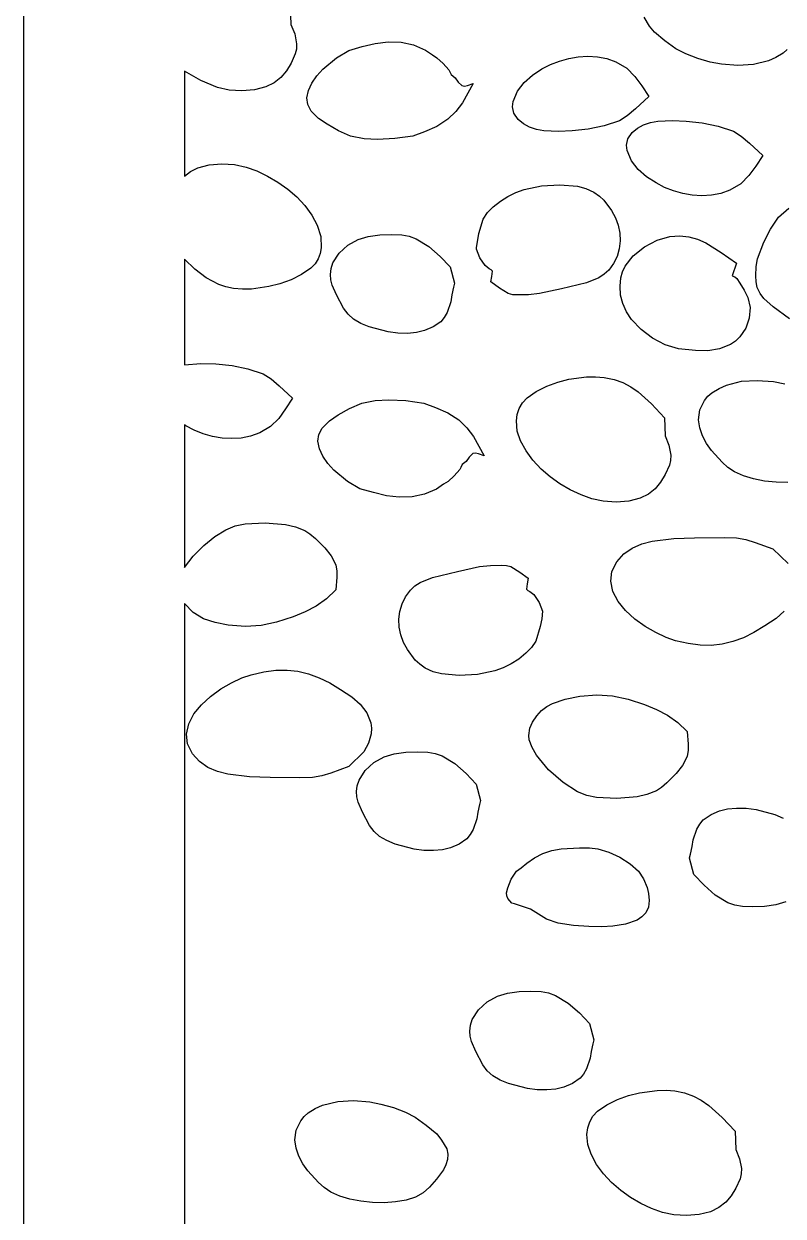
# Model space of a CAD drawing. Extents: x 2 to 598, y 382 to 3498.
# Drawn here: x 2 to 123.8, y 734.4 to 925.7 of the extents above; entities that cross this region are included whole.
import ezdxf

# ---------------------------------------------------------------- set-up
doc = ezdxf.new("R2010")
doc.units = 0

msp = doc.modelspace()

# ---------------------------------------------------------------- linework, layer by layer
at = {"layer": 'Calque 1'}
for p, q in [((1.99988, 381.978), (1.99988, 1197.98)), ((44.7554, 928.4569), (44.8544, 925.5522)), ((102.40992, 925.323375), (101.556207, 926.7183)), ((44.8544, 925.5522), (45.456537, 924.057075)), ((45.456537, 924.057075), (45.7649, 922.4733)), ((103.179407, 924.3117), (102.40992, 925.323375)), ((104.872787, 922.9494), (103.179407, 924.3117)), ((45.7649, 922.4733), (45.730055, 921.615225)), ((54.1588, 921.4012), (56.310137, 922.023287)), ((56.310137, 922.023287), (58.3948, 922.507)), ((58.3948, 922.507), (60.464525, 922.762539)), ((60.464525, 922.762539), (62.526825, 922.707662)), ((62.526825, 922.707662), (64.537187, 922.29228)), ((64.537187, 922.29228), (66.4511, 921.4663)), ((106.623617, 921.6669), (104.872787, 922.9494)), ((45.550488, 920.850225), (44.874, 919.3515)), ((45.730055, 921.615225), (45.550488, 920.850225)), ((49.992375, 918.407787), (52.171634, 920.241436)), ((52.171634, 920.241436), (54.1588, 921.4012)), ((66.4511, 921.4663), (67.5792, 920.686)), ((67.5792, 920.686), (68.2918, 920.2307)), ((68.2918, 920.2307), (69.293775, 919.325637)), ((87.940984, 919.707809), (89.431831, 920.135075)), ((89.431831, 920.135075), (90.956741, 920.4024)), ((90.956741, 920.4024), (92.495783, 920.4952)), ((92.495783, 920.4952), (94.029028, 920.398891)), ((94.029028, 920.398891), (95.536543, 920.098886)), ((95.536543, 920.098886), (96.9984, 919.5806)), ((108.223233, 920.836422), (106.623617, 921.6669)), ((110.144992, 920.10275), (108.223233, 920.836422)), ((112.132039, 919.533253), (110.144992, 920.10275)), ((122.669663, 920.270948), (121.493437, 919.740362)), ((123.824617, 920.9729), (122.669663, 920.270948)), ((124.473155, 921.537662), (123.824617, 920.9729)), ((44.874, 919.3515), (44.131814, 918.114511)), ((49.015415, 917.321433), (49.992375, 918.407787)), ((69.293775, 919.325637), (70.1723, 918.3011)), ((70.1723, 918.3011), (70.3702, 917.9761)), ((83.638214, 917.454927), (85.1412, 918.4318)), ((85.1412, 918.4318), (86.50413, 919.135189)), ((86.50413, 919.135189), (87.940984, 919.707809)), ((96.9984, 919.5806), (98.743933, 918.539723)), ((98.743933, 918.539723), (100.051963, 917.241062)), ((113.927517, 919.1953), (112.132039, 919.533253)), ((116.553728, 918.988737), (113.927517, 919.1953)), ((119.072755, 919.1247), (116.553728, 918.988737)), ((121.493437, 919.740362), (119.072755, 919.1247)), ((30.386538, 916.557763), (27.7753, 918.0891)), ((27.7753, 918.0891), (27.7753, 901.251)), ((33.097, 915.4489), (30.386538, 916.557763)), ((43.246762, 917.065837), (42.16583, 916.21147)), ((44.131814, 918.114511), (43.246762, 917.065837)), ((48.212078, 916.16642), (49.015415, 917.321433)), ((70.3702, 917.9761), (70.5878, 917.5203)), ((70.5878, 917.5203), (71.2017, 916.9999)), ((71.2017, 916.9999), (71.691125, 916.333687)), ((71.691125, 916.333687), (72.2704, 915.7643)), ((81.191255, 914.86683), (82.274513, 916.274737)), ((82.274513, 916.274737), (83.638214, 917.454927)), ((100.051963, 917.241062), (101.149411, 915.71922)), ((34.9401, 915.058842), (33.097, 915.4489)), ((36.980075, 914.935213), (34.9401, 915.058842)), ((39.013262, 915.095552), (36.980075, 914.935213)), ((40.836, 915.5574), (39.013262, 915.095552)), ((42.16583, 916.21147), (40.836, 915.5574)), ((47.4218, 913.7835), (47.656246, 914.976019)), ((47.656246, 914.976019), (48.212078, 916.16642)), ((72.2704, 915.7643), (72.702178, 915.675681)), ((74.1111, 916.111), (72.362013, 913.02025)), ((72.702178, 915.675681), (73.165625, 915.7812)), ((73.165625, 915.7812), (74.1111, 916.111)), ((80.5296, 913.2068), (81.191255, 914.86683)), ((101.149411, 915.71922), (102.2632, 914.0088)), ((47.554525, 912.709687), (47.4218, 913.7835)), ((47.4218, 913.7835), (47.4218, 913.7835)), ((48.0822, 911.6886), (47.554525, 912.709687)), ((72.362013, 913.02025), (71.29777, 911.608244)), ((80.4221, 912.3795), (80.5296, 913.2068)), ((102.2632, 914.0088), (100.148975, 912.016037)), ((49.25965, 910.490887), (48.0822, 911.6886)), ((71.29777, 911.608244), (70.0142, 910.3657)), ((80.641977, 911.349387), (80.42209, 912.3795)), ((80.42209, 912.3795), (80.4221, 912.3795)), ((81.34089, 910.345), (80.641977, 911.349387)), ((98.828378, 910.916498), (97.572, 910.1279)), ((100.148975, 912.016037), (98.828378, 910.916498)), ((50.6552, 909.5637), (49.25965, 910.490887)), ((52.490563, 908.511575), (50.6552, 909.5637)), ((68.256288, 909.223162), (66.2925, 908.3498)), ((70.0142, 910.3657), (68.256288, 909.223162)), ((82.175647, 909.610929), (81.34089, 910.345)), ((83.161554, 909.084128), (82.175647, 909.610929)), ((84.257901, 908.7333), (83.161554, 909.084128)), ((85.423977, 908.52715), (84.257901, 908.7333)), ((92.56399, 908.7621), (89.97139, 908.5234)), ((95.124549, 909.292262), (92.56399, 908.7621)), ((97.572, 910.1279), (95.124549, 909.292262)), ((99.63431, 908.2265), (100.469096, 908.960492)), ((100.469096, 908.960492), (101.455018, 909.487209)), ((101.455018, 909.487209), (102.551368, 909.837954)), ((102.551368, 909.837954), (103.71744, 910.044025)), ((103.71744, 910.044025), (106.095925, 910.147353)), ((106.095925, 910.147353), (108.26482, 910.0476)), ((108.26482, 910.0476), (110.85802, 909.8094)), ((110.85802, 909.8094), (113.418482, 909.279187)), ((113.418482, 909.279187), (115.86592, 908.4435)), ((54.4358, 907.6774), (52.490563, 908.511575)), ((56.5965, 907.242962), (54.4358, 907.6774)), ((58.771, 907.1137), (56.5965, 907.242962)), ((61.525138, 907.258325), (58.771, 907.1137)), ((64.3923, 907.6557), (61.525138, 907.258325)), ((66.2925, 908.3498), (64.3923, 907.6557)), ((87.802482, 908.423697), (85.423977, 908.52715)), ((89.97139, 908.5234), (87.802482, 908.423697)), ((98.71551, 906.192), (98.934497, 907.222075)), ((98.934497, 907.222075), (99.63431, 908.2265)), ((115.86592, 908.4435), (117.122312, 907.654903)), ((117.122312, 907.654903), (118.442933, 906.555375)), ((98.71552, 906.192), (98.71551, 906.192)), ((98.82302, 905.3647), (98.71552, 906.192)), ((99.484767, 903.70467), (98.82302, 905.3647)), ((118.442933, 906.555375), (120.55712, 904.5627)), ((29.9121, 902.5879), (31.734931, 903.049762)), ((31.734931, 903.049762), (33.768325, 903.210125)), ((33.768325, 903.210125), (35.808506, 903.0865)), ((35.808506, 903.0865), (37.6517, 902.6964)), ((100.56822, 902.296762), (99.484767, 903.70467)), ((120.55712, 904.5627), (119.443253, 902.852237)), ((27.7753, 901.251), (28.743613, 901.998425)), ((28.743613, 901.998425), (29.9121, 902.5879)), ((37.6517, 902.6964), (39.390508, 902.067691)), ((39.390508, 902.067691), (41.108795, 901.261966)), ((41.108795, 901.261966), (42.772719, 900.291076)), ((101.932098, 901.116573), (100.56822, 902.296762)), ((103.43512, 900.1397), (101.932098, 901.116573)), ((118.345632, 901.3304), (117.037431, 900.031762)), ((119.443253, 902.852237), (118.345632, 901.3304)), ((42.772719, 900.291076), (44.348438, 899.166875)), ((44.348438, 899.166875), (45.802107, 897.901214)), ((80.950408, 898.616889), (82.276363, 899.1044)), ((82.276363, 899.1044), (85.064545, 899.699909)), ((85.064545, 899.699909), (88.0057, 899.8472)), ((88.0057, 899.8472), (90.823101, 899.610025)), ((90.823101, 899.610025), (92.176754, 899.254494)), ((92.176754, 899.254494), (93.46891, 898.6545)), ((104.798057, 899.436286), (103.43512, 900.1397)), ((106.234867, 898.863662), (104.798057, 899.436286)), ((117.037431, 900.031762), (115.29182, 898.9909)), ((45.802107, 897.901214), (47.099886, 896.505947)), ((77.2968, 896.2913), (78.456318, 897.219009)), ((78.456318, 897.219009), (79.675623, 897.991316)), ((79.675623, 897.991316), (80.950408, 898.616889)), ((93.46891, 898.6545), (94.344712, 898.050877)), ((94.344712, 898.050877), (95.070072, 897.375112)), ((95.070072, 897.375112), (96.31941, 895.7058)), ((107.725634, 898.436408), (106.234867, 898.863662)), ((109.250445, 898.1691), (107.725634, 898.436408)), ((110.789384, 898.076317), (109.250445, 898.1691)), ((112.322536, 898.172637), (110.789384, 898.076317)), ((113.829986, 898.472639), (112.322536, 898.172637)), ((115.29182, 898.9909), (113.829986, 898.472639)), ((47.099886, 896.505947), (48.207931, 894.992925)), ((75.6937, 894.3405), (76.409862, 895.390412)), ((76.409862, 895.390412), (77.2968, 896.2913)), ((96.31941, 895.7058), (96.938424, 894.560637)), ((123.108917, 894.651), (124.751717, 896.0819)), ((48.207931, 894.992925), (49.0924, 893.374)), ((49.0924, 893.374), (49.65513, 891.582427)), ((75.0008, 892.0203), (75.6937, 894.3405)), ((96.938424, 894.560637), (97.374262, 893.350727)), ((97.374262, 893.350727), (97.621589, 892.101312)), ((121.79723, 892.71835), (123.108917, 894.651)), ((49.65513, 891.582427), (49.729112, 889.722988)), ((55.6383, 891.0701), (57.241025, 891.550725)), ((57.241025, 891.550725), (59.097025, 891.805525)), ((59.097025, 891.805525), (60.970463, 891.876837)), ((60.970463, 891.876837), (62.6255, 891.807)), ((62.6255, 891.807), (63.820731, 891.595468)), ((63.820731, 891.595468), (64.938395, 891.195703)), ((74.6194, 889.7305), (75.0008, 892.0203)), ((97.621589, 892.101312), (97.675072, 890.837637)), ((103.626419, 890.973823), (105.67582, 891.5707)), ((105.67582, 891.5707), (107.236399, 891.672495)), ((107.236399, 891.672495), (108.700586, 891.5024)), ((108.700586, 891.5024), (110.084509, 891.104774)), ((120.753517, 890.6621), (121.79723, 892.71835)), ((49.729112, 889.722988), (49.55411, 888.820849)), ((52.587463, 888.883737), (53.985011, 890.14303)), ((53.985011, 890.14303), (55.6383, 891.0701)), ((64.938395, 891.195703), (66.970237, 889.96335)), ((66.970237, 889.96335), (68.779461, 888.373697)), ((74.6246, 889.5269), (74.6146, 889.7305)), ((74.6146, 889.7305), (74.6194, 889.7305)), ((75.17715, 888.13925), (74.6246, 889.5269)), ((97.52938, 889.584946), (97.179177, 888.36848)), ((97.675072, 890.837637), (97.52938, 889.584946)), ((99.793649, 888.46397), (101.588974, 889.892962)), ((101.588974, 889.892962), (103.626419, 890.973823)), ((110.084509, 891.104774), (111.404295, 890.523975)), ((111.404295, 890.523975), (113.915967, 888.990287)), ((119.72663, 887.963637), (120.753517, 890.6621)), ((29.439531, 886.30963), (27.7753, 887.9366)), ((27.7753, 887.9366), (27.7753, 870.977)), ((49.222464, 887.96538), (48.722689, 887.177793)), ((49.55411, 888.820849), (49.222464, 887.96538)), ((51.601983, 887.319252), (52.587463, 888.883737)), ((68.779461, 888.373697), (70.4245, 886.6905)), ((76.0105, 886.8821), (75.17715, 888.13925)), ((97.179177, 888.36848), (96.619132, 887.213483)), ((98.47061, 886.8227), (99.793649, 888.46397)), ((113.915967, 888.990287), (116.36462, 887.2562)), ((119.501828, 886.742727), (119.72663, 887.963637)), ((31.235275, 884.903413), (29.439531, 886.30963)), ((48.0433, 886.4793), (46.561298, 885.446503)), ((48.722689, 887.177793), (48.0433, 886.4793)), ((51.1849, 885.4766), (51.312621, 886.431007)), ((51.312621, 886.431007), (51.601983, 887.319252)), ((70.4245, 886.6905), (71.1175, 884.0669)), ((76.6436, 886.3617), (76.0105, 886.8821)), ((76.964362, 886.2191), (76.6436, 886.3617)), ((77.1784, 886.015), (76.964362, 886.2191)), ((77.110987, 885.13655), (77.1784, 886.015)), ((95.84391, 886.1452), (95.135266, 885.489796)), ((96.619132, 887.213483), (95.84391, 886.1452)), ((97.81741, 884.9364), (98.066985, 885.908612)), ((98.066985, 885.908612), (98.47061, 886.8227)), ((116.36462, 887.2562), (115.67162, 885.2398)), ((119.447117, 885.2417), (119.501828, 886.742727)), ((33.270306, 883.831039), (31.235275, 884.903413)), ((34.411234, 883.455385), (33.270306, 883.831039)), ((43.094495, 883.951959), (41.3331, 883.509)), ((44.874463, 884.600925), (43.094495, 883.951959)), ((46.561298, 885.446503), (44.874463, 884.600925)), ((51.253231, 884.626309), (51.1849, 885.4766)), ((51.1849, 885.4766), (51.1849, 885.4766)), ((51.48225, 883.7718), (51.253231, 884.626309)), ((52.1543, 882.1807), (51.48225, 883.7718)), ((71.1175, 884.0669), (70.9392, 883.4168)), ((76.9211, 884.259), (77.110987, 885.13655)), ((78.298387, 883.279237), (76.9211, 884.259)), ((92.302717, 884.141775), (88.263, 883.1531)), ((94.284107, 884.948741), (92.302717, 884.141775)), ((95.135266, 885.489796), (94.284107, 884.948741)), ((97.66031, 883.5934), (97.81741, 884.9364)), ((115.67162, 885.2398), (116.107117, 885.087172)), ((116.107117, 885.087172), (116.40887, 884.831175)), ((116.40887, 884.831175), (116.89892, 884.0693)), ((116.89892, 884.0693), (117.57847, 882.969775)), ((119.490292, 884.296225), (119.447117, 885.2417)), ((119.447117, 885.2417), (119.447117, 885.2417)), ((119.684817, 883.3773), (119.490292, 884.296225)), ((35.6524, 883.2056), (34.411234, 883.455385)), ((37.074145, 883.090514), (35.6524, 883.2056)), ((38.506363, 883.122287), (37.074145, 883.090514)), ((41.3331, 883.509), (38.506363, 883.122287)), ((53.277825, 880.056625), (52.1543, 882.1807)), ((70.6819, 882.1807), (70.5232, 881.0971)), ((70.9392, 883.4168), (70.6819, 882.1807)), ((79.7317, 882.3945), (78.298387, 883.279237)), ((80.43555, 882.21625), (79.7317, 882.3945)), ((81.1766, 882.1775), (80.43555, 882.21625)), ((82.980731, 882.184545), (81.1766, 882.1775)), ((84.754825, 882.395112), (82.980731, 882.184545)), ((88.263, 883.1531), (84.754825, 882.395112)), ((97.755877, 882.166994), (97.66031, 883.5934)), ((97.66031, 883.5934), (97.66031, 883.5934)), ((98.109922, 880.78945), (97.755877, 882.166994)), ((117.57847, 882.969775), (118.18572, 881.793)), ((120.144787, 882.387662), (119.684817, 883.3773)), ((120.718281, 881.6165), (120.144787, 882.387662)), ((54.014684, 879.071116), (53.277825, 880.056625)), ((70.5232, 881.0971), (69.9122, 879.389537)), ((98.703987, 879.480231), (98.109922, 880.78945)), ((118.18572, 881.793), (118.539367, 880.143998)), ((118.539367, 880.143998), (118.409545, 878.460112)), ((122.238127, 880.255), (120.718281, 881.6165)), ((124.876715, 878.320725), (122.238127, 880.255)), ((54.9061, 878.2786), (54.014684, 879.071116)), ((56.063211, 877.614078), (54.9061, 878.2786)), ((69.452313, 878.577367), (68.9001, 877.888)), ((69.9122, 879.389537), (69.452313, 878.577367)), ((99.51961, 878.2588), (98.703987, 879.480231)), ((101.046709, 876.626728), (99.51961, 878.2588)), ((118.409545, 878.460112), (117.846111, 876.859945)), ((57.408223, 877.042405), (56.063211, 877.614078)), ((60.437888, 876.243112), (57.408223, 877.042405)), ((62.010505, 876.048247), (60.437888, 876.243112)), ((64.991228, 876.149964), (63.546958, 876.011739)), ((66.2873, 876.4793), (64.991228, 876.149964)), ((67.660413, 877.0428), (66.2873, 876.4793)), ((68.9001, 877.888), (67.660413, 877.0428)), ((102.869224, 875.231975), (101.046709, 876.626728)), ((117.846111, 876.859945), (116.89892, 875.4621)), ((63.546958, 876.011739), (62.010505, 876.048247)), ((104.90236, 874.169059), (102.869224, 875.231975)), ((115.381618, 874.223069), (113.629632, 873.508925)), ((116.175091, 874.770655), (115.381618, 874.223069)), ((116.89892, 875.4621), (116.175091, 874.770655)), ((107.06132, 873.5325), (104.90236, 874.169059)), ((109.77272, 873.2509), (107.06132, 873.5325)), ((111.73074, 873.218569), (109.77272, 873.2509)), ((113.629632, 873.508925), (111.73074, 873.218569)), ((27.7753, 870.977), (30.401325, 871.180737)), ((30.401325, 871.180737), (32.8133, 871.1015)), ((32.8133, 871.1015), (35.4064, 870.8628)), ((35.4064, 870.8628), (37.966862, 870.332675)), ((37.966862, 870.332675), (40.4143, 869.497)), ((40.4143, 869.497), (41.670692, 868.708402)), ((41.670692, 868.708402), (42.991312, 867.608862)), ((87.697461, 868.203741), (89.4588, 868.6467)), ((89.4588, 868.6467), (92.285593, 869.033412)), ((92.285593, 869.033412), (93.717819, 869.065186)), ((93.717819, 869.065186), (95.13961, 868.9501)), ((95.13961, 868.9501), (96.696993, 868.620815)), ((96.696993, 868.620815), (98.103558, 868.109295)), ((117.144117, 868.339812), (119.663148, 868.475805)), ((119.663148, 868.475805), (122.289317, 868.2693)), ((42.991312, 867.608862), (45.1055, 865.6161)), ((82.7486, 865.6764), (84.230658, 866.709197)), ((84.230658, 866.709197), (85.917512, 867.554775)), ((85.917512, 867.554775), (87.697461, 868.203741)), ((98.103558, 868.109295), (99.384722, 867.437944)), ((99.384722, 867.437944), (100.565897, 866.629162)), ((100.565897, 866.629162), (102.729943, 864.688923)), ((112.392217, 866.4916), (113.547176, 867.193552)), ((113.547176, 867.193552), (114.723411, 867.724139)), ((114.723411, 867.724139), (117.144117, 868.339812)), ((122.289317, 868.2693), (124.084797, 867.931233)), ((45.1055, 865.6161), (43.991633, 863.905694)), ((54.260975, 863.972512), (56.2063, 864.8066)), ((56.2063, 864.8066), (58.36695, 865.240825)), ((58.36695, 865.240825), (60.5414, 865.3704)), ((60.5414, 865.3704), (63.295588, 865.225612)), ((63.295588, 865.225612), (66.1628, 864.8283)), ((66.1628, 864.8283), (68.0629, 864.1343)), ((81.471187, 863.982162), (81.997155, 864.883952)), ((81.997155, 864.883952), (82.7486, 865.6764)), ((102.729943, 864.688923), (104.79901, 862.4678)), ((110.47188, 863.730362), (111.204217, 865.2555)), ((111.204217, 865.2555), (111.74343, 865.9268)), ((111.74343, 865.9268), (112.392217, 866.4916)), ((43.991633, 863.905694), (42.894012, 862.383875)), ((51.030088, 861.993212), (52.4256, 862.9204)), ((52.4256, 862.9204), (54.260975, 863.972512)), ((68.0629, 864.1343), (70.026688, 863.260862)), ((70.026688, 863.260862), (71.7846, 862.1184)), ((81.0304, 861.9712), (81.154377, 863.001192)), ((81.154377, 863.001192), (81.471187, 863.982162)), ((110.274517, 862.1585), (110.47188, 863.730362)), ((27.9836, 861.1931), (27.7753, 861.3497)), ((27.7753, 861.3497), (27.7753, 838.449)), ((29.346504, 860.489711), (27.9836, 861.1931)), ((41.585811, 861.085219), (39.8402, 860.0443)), ((42.894012, 862.383875), (41.585811, 861.085219)), ((49.325037, 859.774362), (49.8526, 860.7955)), ((49.8526, 860.7955), (51.030088, 861.993212)), ((71.7846, 862.1184), (73.06817, 860.875841)), ((73.06817, 860.875841), (74.132413, 859.4638)), ((81.182073, 860.342612), (81.03021, 861.9712)), ((81.03021, 861.9712), (81.0304, 861.9712)), ((104.79901, 862.4678), (104.89801, 859.5625)), ((110.45394, 860.849605), (110.274517, 862.1585)), ((110.274517, 862.1585), (110.274517, 862.1585)), ((110.891204, 859.572912), (110.45394, 860.849605)), ((30.783289, 859.917091), (29.346504, 860.489711)), ((32.274039, 859.489825), (30.783289, 859.917091)), ((33.798837, 859.2225), (32.274039, 859.489825)), ((35.337769, 859.1297), (33.798837, 859.2225)), ((36.870917, 859.226009), (35.337769, 859.1297)), ((38.378366, 859.526014), (36.870917, 859.226009)), ((39.8402, 860.0443), (38.378366, 859.526014)), ((49.1922, 858.7005), (49.325037, 859.774362)), ((74.132413, 859.4638), (75.8815, 856.373)), ((81.69941, 858.7822), (81.182073, 860.342612)), ((104.89801, 859.5625), (105.500156, 858.067425)), ((111.5347, 858.357814), (110.891204, 859.572912)), ((49.42665, 857.507985), (49.1922, 858.7005)), ((49.1922, 858.7005), (49.1922, 858.7005)), ((49.982494, 856.317595), (49.42665, 857.507985)), ((82.583843, 857.163311), (81.69941, 858.7822)), ((83.691861, 855.650259), (82.583843, 857.163311)), ((105.500156, 858.067425), (105.80852, 856.4837)), ((112.332817, 857.2337), (111.5347, 858.357814)), ((114.029692, 855.3382), (112.332817, 857.2337)), ((50.785847, 855.162598), (49.982494, 856.317595)), ((51.762825, 854.076262), (50.785847, 855.162598)), ((72.9722, 855.4842), (72.3582, 854.9638)), ((73.461575, 856.150325), (72.9722, 855.4842)), ((74.0408, 856.7197), (73.461575, 856.150325)), ((74.472578, 856.808319), (74.0408, 856.7197)), ((74.936025, 856.7028), (74.472578, 856.808319)), ((75.8815, 856.373), (74.936025, 856.7028)), ((84.98962, 854.254915), (83.691861, 855.650259)), ((105.773675, 855.625569), (105.594106, 854.86055)), ((105.80852, 856.4837), (105.773675, 855.625569)), ((114.984498, 854.516234), (114.029692, 855.3382)), ((53.942119, 852.242648), (51.762825, 854.076262)), ((71.064237, 853.1584), (70.0623, 852.2533)), ((71.9428, 854.1829), (71.064237, 853.1584)), ((72.1407, 854.5085), (71.9428, 854.1829)), ((72.3582, 854.9638), (72.1407, 854.5085)), ((86.443278, 852.98915), (84.98962, 854.254915)), ((104.91761, 853.3619), (104.175382, 852.124855)), ((105.594106, 854.86055), (104.91761, 853.3619)), ((116.054017, 853.8081), (114.984498, 854.516234)), ((117.457924, 853.164226), (116.054017, 853.8081)), ((119.086162, 852.669216), (117.457924, 853.164226)), ((55.9293, 851.0829), (53.942119, 852.242648)), ((69.3496, 851.7986), (68.2215, 851.0178)), ((70.0623, 852.2533), (69.3496, 851.7986)), ((88.018989, 851.864835), (86.443278, 852.98915)), ((89.682911, 850.893841), (88.018989, 851.864835)), ((104.175382, 852.124855), (103.290335, 851.076162)), ((120.868481, 852.325522), (119.086162, 852.669216)), ((122.734629, 852.1356), (120.868481, 852.325522)), ((124.614358, 852.101903), (122.734629, 852.1356)), ((58.08055, 850.460762), (55.9293, 851.0829)), ((60.1652, 849.977), (58.08055, 850.460762)), ((62.234939, 849.721477), (60.1652, 849.977)), ((64.297262, 849.776387), (62.234939, 849.721477)), ((66.30763, 850.191805), (64.297262, 849.776387)), ((68.2215, 851.0178), (66.30763, 850.191805)), ((91.401199, 850.088039), (89.682911, 850.893841)), ((93.14001, 849.4593), (91.401199, 850.088039)), ((94.983246, 849.0692), (93.14001, 849.4593)), ((100.87961, 849.5678), (99.056793, 849.105937)), ((102.209426, 850.221814), (100.87961, 849.5678)), ((103.290335, 851.076162), (102.209426, 850.221814)), ((97.023423, 848.945575), (94.983246, 849.0692)), ((99.056793, 849.105937), (97.023423, 848.945575)), ((37.502688, 845.4558), (40.7342, 845.6056)), ((40.7342, 845.6056), (43.994225, 845.351163)), ((32.662708, 843.421739), (34.4199, 844.5215)), ((34.4199, 844.5215), (35.91958, 845.127025)), ((35.91958, 845.127025), (37.502688, 845.4558)), ((43.994225, 845.351163), (45.592906, 844.983039)), ((45.592906, 844.983039), (47.108, 844.3918)), ((47.108, 844.3918), (47.9001, 843.863625)), ((47.9001, 843.863625), (48.779275, 843.0977)), ((29.172773, 840.289517), (30.857788, 841.979087)), ((30.857788, 841.979087), (32.662708, 843.421739)), ((48.779275, 843.0977), (50.2752, 841.5945)), ((99.608233, 841.573244), (101.149733, 842.237791)), ((101.149733, 842.237791), (102.815989, 842.68115)), ((102.815989, 842.68115), (106.296255, 843.096581)), ((106.296255, 843.096581), (109.59601, 843.2041)), ((109.59601, 843.2041), (114.34661, 843.2471)), ((114.34661, 843.2471), (116.36561, 843.2041)), ((116.36561, 843.2041), (117.865197, 842.921941)), ((117.865197, 842.921941), (119.341835, 842.48185)), ((119.341835, 842.48185), (122.20511, 841.4476)), ((27.7753, 838.449), (29.172773, 840.289517)), ((50.2752, 841.5945), (51.3203, 840.330663)), ((51.3203, 840.330663), (52.0369, 838.8629)), ((97.12601, 839.3883), (98.248116, 840.639437)), ((98.248116, 840.639437), (99.608233, 841.573244)), ((122.20511, 841.4476), (124.61991, 839.1062)), ((52.0369, 838.8629), (52.218166, 837.870958)), ((52.218166, 837.870958), (52.228375, 836.876438)), ((67.556863, 836.841975), (71.5965, 837.8304)), ((71.5965, 837.8304), (75.104713, 838.588387)), ((75.104713, 838.588387), (76.878783, 838.798955)), ((76.878783, 838.798955), (78.6829, 838.806)), ((78.6829, 838.806), (79.424025, 838.767312)), ((79.424025, 838.767312), (80.1278, 838.5895)), ((80.1278, 838.5895), (81.561163, 837.704762)), ((96.355435, 837.810425), (97.12601, 839.3883)), ((52.228375, 836.876438), (52.0369, 834.874)), ((64.724251, 835.494183), (65.57543, 836.035181)), ((65.57543, 836.035181), (67.556863, 836.841975)), ((81.561163, 837.704762), (82.9385, 836.725)), ((82.9385, 836.725), (82.748562, 835.847237)), ((96.16581, 836.2459), (96.355435, 837.810425)), ((96.520194, 834.593072), (96.16581, 836.2459)), ((96.16581, 836.2459), (96.16581, 836.2459)), ((52.0369, 834.874), (50.547683, 833.41707)), ((63.2404, 833.770512), (64.0156, 834.8388)), ((64.0156, 834.8388), (64.724251, 835.494183)), ((82.748562, 835.847237), (82.6811, 834.9685)), ((82.6811, 834.9685), (82.89515, 834.7644)), ((82.89515, 834.7644), (83.216, 834.6218)), ((83.216, 834.6218), (83.849, 834.1014)), ((83.849, 834.1014), (84.682362, 832.844212)), ((97.354579, 833.012698), (96.520194, 834.593072)), ((29.17778, 831.208689), (27.7753, 832.6731)), ((27.7753, 832.6731), (27.7753, 526.657)), ((48.909937, 832.265063), (47.128398, 831.338898)), ((50.547683, 833.41707), (48.909937, 832.265063)), ((62.330237, 831.398888), (62.680375, 832.61545)), ((62.680375, 832.61545), (63.2404, 833.770512)), ((84.682362, 832.844212), (85.235, 831.4566)), ((98.564088, 831.534303), (97.354579, 833.012698)), ((30.808363, 830.242888), (29.17778, 831.208689)), ((32.677614, 829.627767), (30.808363, 830.242888)), ((45.2078, 830.5595), (42.565659, 829.682022)), ((47.128398, 831.338898), (45.2078, 830.5595)), ((62.1847, 830.1461), (62.330237, 831.398888)), ((85.105812, 830.222912), (84.8588, 828.9632)), ((85.235, 831.4566), (85.105812, 830.222912)), ((100.043844, 830.187412), (98.564088, 831.534303)), ((101.688971, 829.001551), (100.043844, 830.187412)), ((122.69961, 830.2607), (120.89871, 829.0686)), ((124.019648, 831.42912), (122.69961, 830.2607)), ((34.7961, 829.2154), (32.677614, 829.627767)), ((37.565141, 828.965516), (34.7961, 829.2154)), ((40.08655, 829.135875), (37.565141, 828.965516)), ((42.565659, 829.682022), (40.08655, 829.135875)), ((62.238273, 828.882341), (62.1847, 830.1461)), ((62.1847, 830.1461), (62.1847, 830.1461)), ((62.485712, 827.63285), (62.238273, 828.882341)), ((84.8588, 828.9632), (84.1658, 826.6435)), ((103.394592, 828.006245), (101.688971, 829.001551)), ((120.89871, 829.0686), (119.154388, 828.021683)), ((62.921645, 826.422884), (62.485712, 827.63285)), ((63.5407, 825.2777), (62.921645, 826.422884)), ((84.1658, 826.6435), (83.44965, 825.593337)), ((105.05583, 827.23102), (103.394592, 828.006245)), ((106.56781, 826.7054), (105.05583, 827.23102)), ((108.590874, 826.234575), (106.56781, 826.7054)), ((115.757325, 826.561501), (114.051823, 826.152437)), ((117.449387, 827.185283), (115.757325, 826.561501)), ((119.154388, 828.021683), (117.449387, 827.185283)), ((64.7897, 823.60835), (63.5407, 825.2777)), ((82.5628, 824.6922), (81.403278, 823.764484)), ((83.44965, 825.593337), (82.5628, 824.6922)), ((110.494977, 825.986873), (108.590874, 826.234575)), ((112.3065, 825.960195), (110.494977, 825.986873)), ((114.051823, 826.152437), (112.3065, 825.960195)), ((65.514878, 822.932581), (64.7897, 823.60835)), ((66.3906, 822.329), (65.514878, 822.932581)), ((80.183962, 822.99222), (78.909166, 822.366725)), ((81.403278, 823.764484), (80.183962, 822.99222)), ((35.322487, 819.95702), (36.983723, 820.732326)), ((36.983723, 820.732326), (38.4957, 821.258)), ((38.4957, 821.258), (40.518764, 821.728821)), ((40.518764, 821.728821), (42.422867, 821.976513)), ((42.422867, 821.976513), (44.23439, 822.003179)), ((44.23439, 822.003179), (45.979712, 821.810925)), ((45.979712, 821.810925), (47.685215, 821.401855)), ((47.685215, 821.401855), (49.377277, 820.778075)), ((49.377277, 820.778075), (51.082278, 819.941688)), ((67.682766, 821.729042), (66.3906, 822.329)), ((69.03645, 821.373687), (67.682766, 821.729042)), ((71.8539, 821.1368), (69.03645, 821.373687)), ((74.795012, 821.283998), (71.8539, 821.1368)), ((77.5832, 821.879312), (74.795012, 821.283998)), ((78.909166, 822.366725), (77.5832, 821.879312)), ((31.97175, 817.775662), (33.61687, 818.96162)), ((33.61687, 818.96162), (35.322487, 819.95702)), ((51.082278, 819.941688), (52.8266, 818.8948)), ((52.8266, 818.8948), (54.6281, 817.7021)), ((30.492005, 816.428685), (31.97175, 817.775662)), ((54.6281, 817.7021), (55.948044, 816.5338)), ((86.829863, 816.654712), (88.861577, 817.345677)), ((88.861577, 817.345677), (91.1879, 817.7914)), ((91.1879, 817.7914), (93.956948, 818.041327)), ((93.956948, 818.041327), (96.47837, 817.870962)), ((96.47837, 817.870962), (98.957507, 817.324792)), ((98.957507, 817.324792), (101.5997, 816.4473)), ((28.448152, 813.369816), (29.282512, 814.950223)), ((29.282512, 814.950223), (30.492005, 816.428685)), ((55.948044, 816.5338), (57.01775, 815.134275)), ((57.01775, 815.134275), (57.664531, 813.539038)), ((84.321744, 814.673656), (85.086842, 815.496892)), ((85.086842, 815.496892), (85.922635, 816.14801)), ((85.922635, 816.14801), (86.829863, 816.654712)), ((101.5997, 816.4473), (103.520256, 815.667917)), ((103.520256, 815.667917), (105.301793, 814.741787)), ((28.0938, 811.717), (28.448152, 813.369816)), ((57.664531, 813.539038), (57.77536, 812.679124)), ((83.2145, 812.652112), (83.6266, 813.6506)), ((83.6266, 813.6506), (84.321744, 814.673656)), ((105.301793, 814.741787), (106.939535, 813.589814)), ((106.939535, 813.589814), (108.42871, 812.1329)), ((28.283412, 810.152638), (28.0938, 811.717)), ((28.0938, 811.717), (28.0938, 811.717)), ((57.7157, 811.7836), (57.284525, 810.273088)), ((57.77536, 812.679124), (57.7157, 811.7836)), ((83.0199, 811.4869), (83.2145, 812.652112)), ((83.02029, 811.4869), (83.0199, 811.4869)), ((83.09229, 810.7888), (83.02029, 811.4869)), ((108.42871, 812.1329), (108.620185, 810.130162)), ((29.0539, 808.575), (28.283412, 810.152638)), ((57.284525, 810.273088), (56.5478, 808.8567)), ((83.56502, 809.562169), (83.09229, 810.7888)), ((84.273057, 808.33753), (83.56502, 809.562169)), ((108.620185, 810.130162), (108.609976, 809.135436)), ((30.176028, 807.323982), (29.0539, 808.575)), ((31.536202, 806.390239), (30.176028, 807.323982)), ((56.5478, 808.8567), (54.133, 806.5152)), ((58.165111, 807.162072), (59.8184, 808.0891)), ((59.8184, 808.0891), (61.421125, 808.569725)), ((61.421125, 808.569725), (63.277125, 808.824525)), ((63.277125, 808.824525), (65.150563, 808.895837)), ((65.150563, 808.895837), (66.8056, 808.826)), ((66.8056, 808.826), (68.000831, 808.614431)), ((68.000831, 808.614431), (69.118495, 808.214633)), ((69.118495, 808.214633), (71.150338, 806.982237)), ((86.205727, 805.998037), (84.273057, 808.33753)), ((108.42871, 808.1434), (107.712123, 806.675637)), ((108.609976, 809.135436), (108.42871, 808.1434)), ((33.077784, 805.725711), (31.536202, 806.390239)), ((34.744138, 805.282338), (33.077784, 805.725711)), ((51.270025, 805.481275), (49.793594, 805.041338)), ((54.133, 806.5152), (51.270025, 805.481275)), ((55.782083, 804.338266), (56.767563, 805.902775)), ((56.767563, 805.902775), (58.165111, 807.162072)), ((71.150338, 806.982237), (72.959561, 805.392598)), ((72.959561, 805.392598), (74.6046, 803.7095)), ((88.511654, 803.977952), (86.205727, 805.998037)), ((106.66711, 805.4118), (105.17113, 803.908862)), ((107.712123, 806.675637), (106.66711, 805.4118)), ((38.224605, 804.866817), (34.744138, 805.282338)), ((41.5245, 804.7592), (38.224605, 804.866817)), ((46.2751, 804.7162), (41.5245, 804.7592)), ((48.2941, 804.7592), (46.2751, 804.7162)), ((49.793594, 805.041338), (48.2941, 804.7592)), ((55.365, 802.4956), (55.492721, 803.450011)), ((55.492721, 803.450011), (55.782083, 804.338266)), ((74.6046, 803.7095), (75.2976, 801.0864)), ((90.81219, 802.4849), (88.511654, 803.977952)), ((105.17113, 803.908862), (104.291917, 803.143139)), ((55.433409, 801.645402), (55.365, 802.4956)), ((55.365, 802.4956), (55.365, 802.4956)), ((55.6626, 800.791087), (55.433409, 801.645402)), ((92.311875, 801.879612), (90.81219, 802.4849)), ((93.894986, 801.55085), (92.311875, 801.879612)), ((97.1265, 801.4007), (93.894986, 801.55085)), ((100.386313, 801.655475), (97.1265, 801.4007)), ((101.984798, 802.023753), (100.386313, 801.655475)), ((103.4998, 802.6151), (101.984798, 802.023753)), ((104.291917, 803.143139), (103.4998, 802.6151)), ((56.3349, 799.2002), (55.6626, 800.791087)), ((75.1193, 800.4358), (74.862, 799.2002)), ((75.2976, 801.0864), (75.1193, 800.4358)), ((113.634517, 799.3903), (114.930582, 799.719595)), ((114.930582, 799.719595), (116.374897, 799.857719)), ((116.374897, 799.857719), (117.911431, 799.821084)), ((117.911431, 799.821084), (119.484155, 799.6261)), ((119.484155, 799.6261), (122.514044, 798.826731)), ((57.458213, 797.075875), (56.3349, 799.2002)), ((74.7038, 798.116), (74.0928, 796.408725)), ((74.862, 799.2002), (74.7038, 798.116)), ((110.469547, 797.291797), (111.021817, 797.9811)), ((111.021817, 797.9811), (112.261417, 798.826512)), ((112.261417, 798.826512), (113.634517, 799.3903)), ((122.514044, 798.826731), (123.859148, 798.255168)), ((58.194877, 796.090194), (57.458213, 797.075875)), ((59.0862, 795.2976), (58.194877, 796.090194)), ((74.0928, 796.408725), (73.632913, 795.596703)), ((109.398617, 794.7725), (110.00963, 796.479775)), ((110.00963, 796.479775), (110.469547, 797.291797)), ((60.243336, 794.633074), (59.0862, 795.2976)), ((61.588416, 794.061391), (60.243336, 794.633074)), ((64.618275, 793.262075), (61.588416, 794.061391)), ((71.841013, 794.062037), (70.4679, 793.4983)), ((73.0807, 794.9074), (71.841013, 794.062037)), ((73.632913, 795.596703), (73.0807, 794.9074)), ((109.240517, 793.6883), (109.398617, 794.7725)), ((66.190991, 793.067204), (64.618275, 793.262075)), ((67.727522, 793.030697), (66.190991, 793.067204)), ((69.171836, 793.168936), (67.727522, 793.030697)), ((70.4679, 793.4983), (69.171836, 793.168936)), ((83.946391, 791.889003), (85.301725, 792.5687)), ((85.301725, 792.5687), (86.738547, 793.053697)), ((86.738547, 793.053697), (88.2361, 793.3283)), ((88.2361, 793.3283), (91.167801, 793.497712)), ((91.167801, 793.497712), (92.761698, 793.466745)), ((92.761698, 793.466745), (94.11481, 793.3063)), ((94.11481, 793.3063), (95.853788, 792.789511)), ((95.853788, 792.789511), (97.63786, 791.973012)), ((97.63786, 791.973012), (99.293382, 790.928908)), ((108.800717, 791.8848), (108.983117, 792.4527)), ((108.983117, 792.4527), (109.240517, 793.6883)), ((81.0309, 789.7296), (81.8226, 790.2717)), ((81.8226, 790.2717), (82.6933, 791.0303)), ((82.6933, 791.0303), (83.946391, 791.889003)), ((99.293382, 790.928908), (100.64671, 789.7293)), ((108.804817, 791.8851), (108.800717, 791.8848)), ((108.804817, 791.8021), (108.804817, 791.8851)), ((109.497817, 789.179), (108.804817, 791.8021)), ((79.6651, 787.0409), (80.2001, 788.461187)), ((80.2001, 788.461187), (81.0309, 789.7296)), ((100.64671, 789.7293), (101.43271, 788.482912)), ((101.43271, 788.482912), (102.01261, 787.1274)), ((111.142778, 787.495767), (109.497817, 789.179)), ((79.4475, 786.2605), (79.6651, 787.0409)), ((79.4475, 786.2603), (79.4475, 786.2605)), ((79.493366, 785.791834), (79.4475, 786.2603)), ((102.01261, 787.1274), (102.219923, 786.161395)), ((112.95183, 785.905937), (111.142778, 787.495767)), ((79.683625, 785.333025), (79.493366, 785.791834)), ((80.3183, 784.6123), (79.683625, 785.333025)), ((80.7338, 784.4826), (80.3183, 784.6123)), ((83.3072, 783.6154), (80.7338, 784.4826)), ((102.31706, 785.054587), (102.207572, 783.959836)), ((102.219923, 786.161395), (102.31706, 785.054587)), ((114.9835, 784.673389), (112.95183, 785.905937)), ((116.101107, 784.273557), (114.9835, 784.673389)), ((117.296317, 784.062), (116.101107, 784.273557)), ((122.681236, 784.318697), (120.825085, 784.063725)), ((124.284027, 784.7994), (122.681236, 784.318697)), ((85.8606, 782.0326), (83.3072, 783.6154)), ((101.169968, 782.390914), (100.389913, 781.889087)), ((101.79501, 783.03), (101.169968, 782.390914)), ((102.207572, 783.959836), (101.79501, 783.03)), ((118.951476, 783.992241), (117.296317, 784.062)), ((120.825085, 784.063725), (118.951476, 783.992241)), ((87.759852, 781.395958), (85.8606, 782.0326)), ((90.185164, 781.014662), (87.759852, 781.395958)), ((92.665096, 780.838736), (90.185164, 781.014662)), ((94.72821, 780.8182), (92.665096, 780.838736)), ((96.531669, 780.917812), (94.72821, 780.8182)), ((98.527185, 781.2299), (96.531669, 780.917812)), ((100.389913, 781.889087), (98.527185, 781.2299)), ((76.340975, 768.75793), (77.9944, 769.685)), ((77.9944, 769.685), (79.597069, 770.165703)), ((79.597069, 770.165703), (81.45305, 770.420675)), ((81.45305, 770.420675), (83.326506, 770.492159)), ((83.326506, 770.492159), (84.9816, 770.4224)), ((84.9816, 770.4224), (86.176799, 770.210843)), ((86.176799, 770.210843), (87.294439, 769.811011)), ((87.294439, 769.811011), (89.326264, 768.578462)), ((73.957562, 765.934152), (74.943225, 767.498637)), ((74.943225, 767.498637), (76.340975, 768.75793)), ((89.326264, 768.578462), (91.135509, 766.988633)), ((73.668143, 765.045907), (73.957562, 765.934152)), ((91.135509, 766.988633), (92.78061, 765.3054)), ((92.78061, 765.3054), (93.47301, 762.6823)), ((73.5404, 764.0915), (73.668143, 765.045907)), ((73.608853, 763.241316), (73.5404, 764.0915)), ((73.5404, 764.0915), (73.5404, 764.0915)), ((73.83805, 762.387025), (73.608853, 763.241316)), ((74.5104, 760.7961), (73.83805, 762.387025)), ((93.29531, 762.0317), (93.03791, 760.7961)), ((93.47301, 762.6823), (93.29531, 762.0317)), ((75.633625, 758.671775), (74.5104, 760.7961)), ((92.87931, 759.7119), (92.268255, 758.004675)), ((93.03791, 760.7961), (92.87931, 759.7119)), ((76.370278, 757.686094), (75.633625, 758.671775)), ((77.2616, 756.8935), (76.370278, 757.686094)), ((92.268255, 758.004675), (91.808358, 757.192687)), ((78.418761, 756.228974), (77.2616, 756.8935)), ((79.763844, 755.657291), (78.418761, 756.228974)), ((82.793675, 754.857975), (79.763844, 755.657291)), ((90.01645, 755.65795), (88.6433, 755.0942)), ((91.2561, 756.5034), (90.01645, 755.65795)), ((91.808358, 757.192687), (91.2561, 756.5034)), ((84.366373, 754.663104), (82.793675, 754.857975)), ((85.902894, 754.626597), (84.366373, 754.663104)), ((87.347211, 754.764836), (85.902894, 754.626597)), ((88.6433, 755.0942), (87.347211, 754.764836)), ((97.239785, 753.087562), (99.019729, 753.736539)), ((99.019729, 753.736539), (100.78111, 754.1795)), ((100.78111, 754.1795), (103.607936, 754.566237)), ((103.607936, 754.566237), (105.040167, 754.597958)), ((105.040167, 754.597958), (106.46192, 754.4828)), ((106.46192, 754.4828), (108.019324, 754.153544)), ((108.019324, 754.153544), (109.425947, 753.642039)), ((48.770526, 751.640052), (49.946736, 752.170637)), ((49.946736, 752.170637), (52.367413, 752.7863)), ((52.367413, 752.7863), (54.886433, 752.922262)), ((54.886433, 752.922262), (57.5126, 752.7157)), ((57.5126, 752.7157), (59.308136, 752.377783)), ((59.308136, 752.377783), (61.295212, 751.808462)), ((61.295212, 751.808462), (63.216983, 751.074986)), ((94.07091, 751.2091), (95.552954, 752.241955)), ((95.552954, 752.241955), (97.239785, 753.087562)), ((109.425947, 753.642039), (110.70719, 752.970693)), ((110.70719, 752.970693), (111.888457, 752.161912)), ((111.888457, 752.161912), (114.052675, 750.22168)), ((46.4275, 749.7025), (46.966763, 750.37355)), ((46.966763, 750.37355), (47.6156, 750.9381)), ((47.6156, 750.9381), (48.770526, 751.640052)), ((63.216983, 751.074986), (64.8166, 750.2446)), ((64.8166, 750.2446), (66.567425, 748.961887)), ((92.793492, 749.514937), (93.319463, 750.416708)), ((93.319463, 750.416708), (94.07091, 751.2091)), ((114.052675, 750.22168), (116.12182, 748.0006)), ((45.4979, 746.6055), (45.695212, 748.177362)), ((45.695212, 748.177362), (46.4275, 749.7025)), ((66.567425, 748.961887), (68.2608, 747.5993)), ((92.3527, 747.5039), (92.476678, 748.533948)), ((92.476678, 748.533948), (92.793492, 749.514937)), ((116.12182, 748.0006), (116.22082, 745.0953)), ((45.677308, 745.296606), (45.4979, 746.6055)), ((45.4979, 746.6055), (45.4979, 746.6055)), ((68.2608, 747.5993), (69.030037, 746.587662)), ((69.030037, 746.587662), (69.8835, 745.1927)), ((92.353, 747.5039), (92.3527, 747.5039)), ((92.504864, 745.8754), (92.353, 747.5039)), ((46.114537, 744.019925), (45.677308, 745.296606)), ((69.8835, 745.1927), (70.044858, 744.337989)), ((70.044858, 744.337989), (69.975637, 743.481037)), ((93.02221, 744.315), (92.504864, 745.8754)), ((93.906668, 742.696054), (93.02221, 744.315)), ((116.22082, 745.0953), (116.822995, 743.600425)), ((46.757998, 742.804856), (46.114537, 744.019925)), ((47.5561, 741.6808), (46.757998, 742.804856)), ((69.717886, 742.635505), (69.31365, 741.81505)), ((69.975637, 743.481037), (69.717886, 742.635505)), ((95.014746, 741.182973), (93.906668, 742.696054)), ((116.822995, 743.600425), (117.13132, 742.0169)), ((49.253025, 739.78525), (47.5561, 741.6808)), ((68.233912, 740.304012), (67.0728, 739.0572)), ((69.31365, 741.81505), (68.233912, 740.304012)), ((96.312591, 739.787622), (95.014746, 741.182973)), ((116.916907, 740.393625), (116.24042, 738.8947)), ((117.096475, 741.158791), (116.916907, 740.393625)), ((117.13132, 742.0169), (117.096475, 741.158791)), ((50.207866, 738.96325), (49.253025, 739.78525)), ((51.2774, 738.2551), (50.207866, 738.96325)), ((67.0728, 739.0572), (66.053525, 738.1172)), ((97.766347, 738.521862), (96.312591, 739.787622)), ((99.342162, 737.397558), (97.766347, 738.521862)), ((116.24042, 738.8947), (115.498234, 737.657655)), ((52.681307, 737.61123), (51.2774, 738.2551)), ((54.309545, 737.11623), (52.681307, 737.61123)), ((56.091864, 736.772549), (54.309545, 737.11623)), ((57.958012, 736.582637), (56.091864, 736.772549)), ((59.837741, 736.548947), (57.958012, 736.582637)), ((61.660798, 736.673927), (59.837741, 736.548947)), ((63.356935, 736.960028), (61.660798, 736.673927)), ((64.8559, 737.4097), (63.356935, 736.960028)), ((66.053525, 738.1172), (64.8559, 737.4097)), ((101.00618, 736.42657), (99.342162, 737.397558)), ((114.613182, 736.608962), (113.53225, 735.754614)), ((115.498234, 737.657655), (114.613182, 736.608962)), ((102.724548, 735.620763), (101.00618, 736.42657)), ((104.46341, 734.992), (102.724548, 735.620763)), ((106.306516, 734.601944), (104.46341, 734.992)), ((108.346494, 734.478325), (106.306516, 734.601944)), ((110.379682, 734.638694), (108.346494, 734.478325)), ((112.20242, 735.1006), (110.379682, 734.638694)), ((113.53225, 735.754614), (112.20242, 735.1006))]:
    msp.add_line(p, q, dxfattribs=at)

doc.saveas('drawing.dxf')
